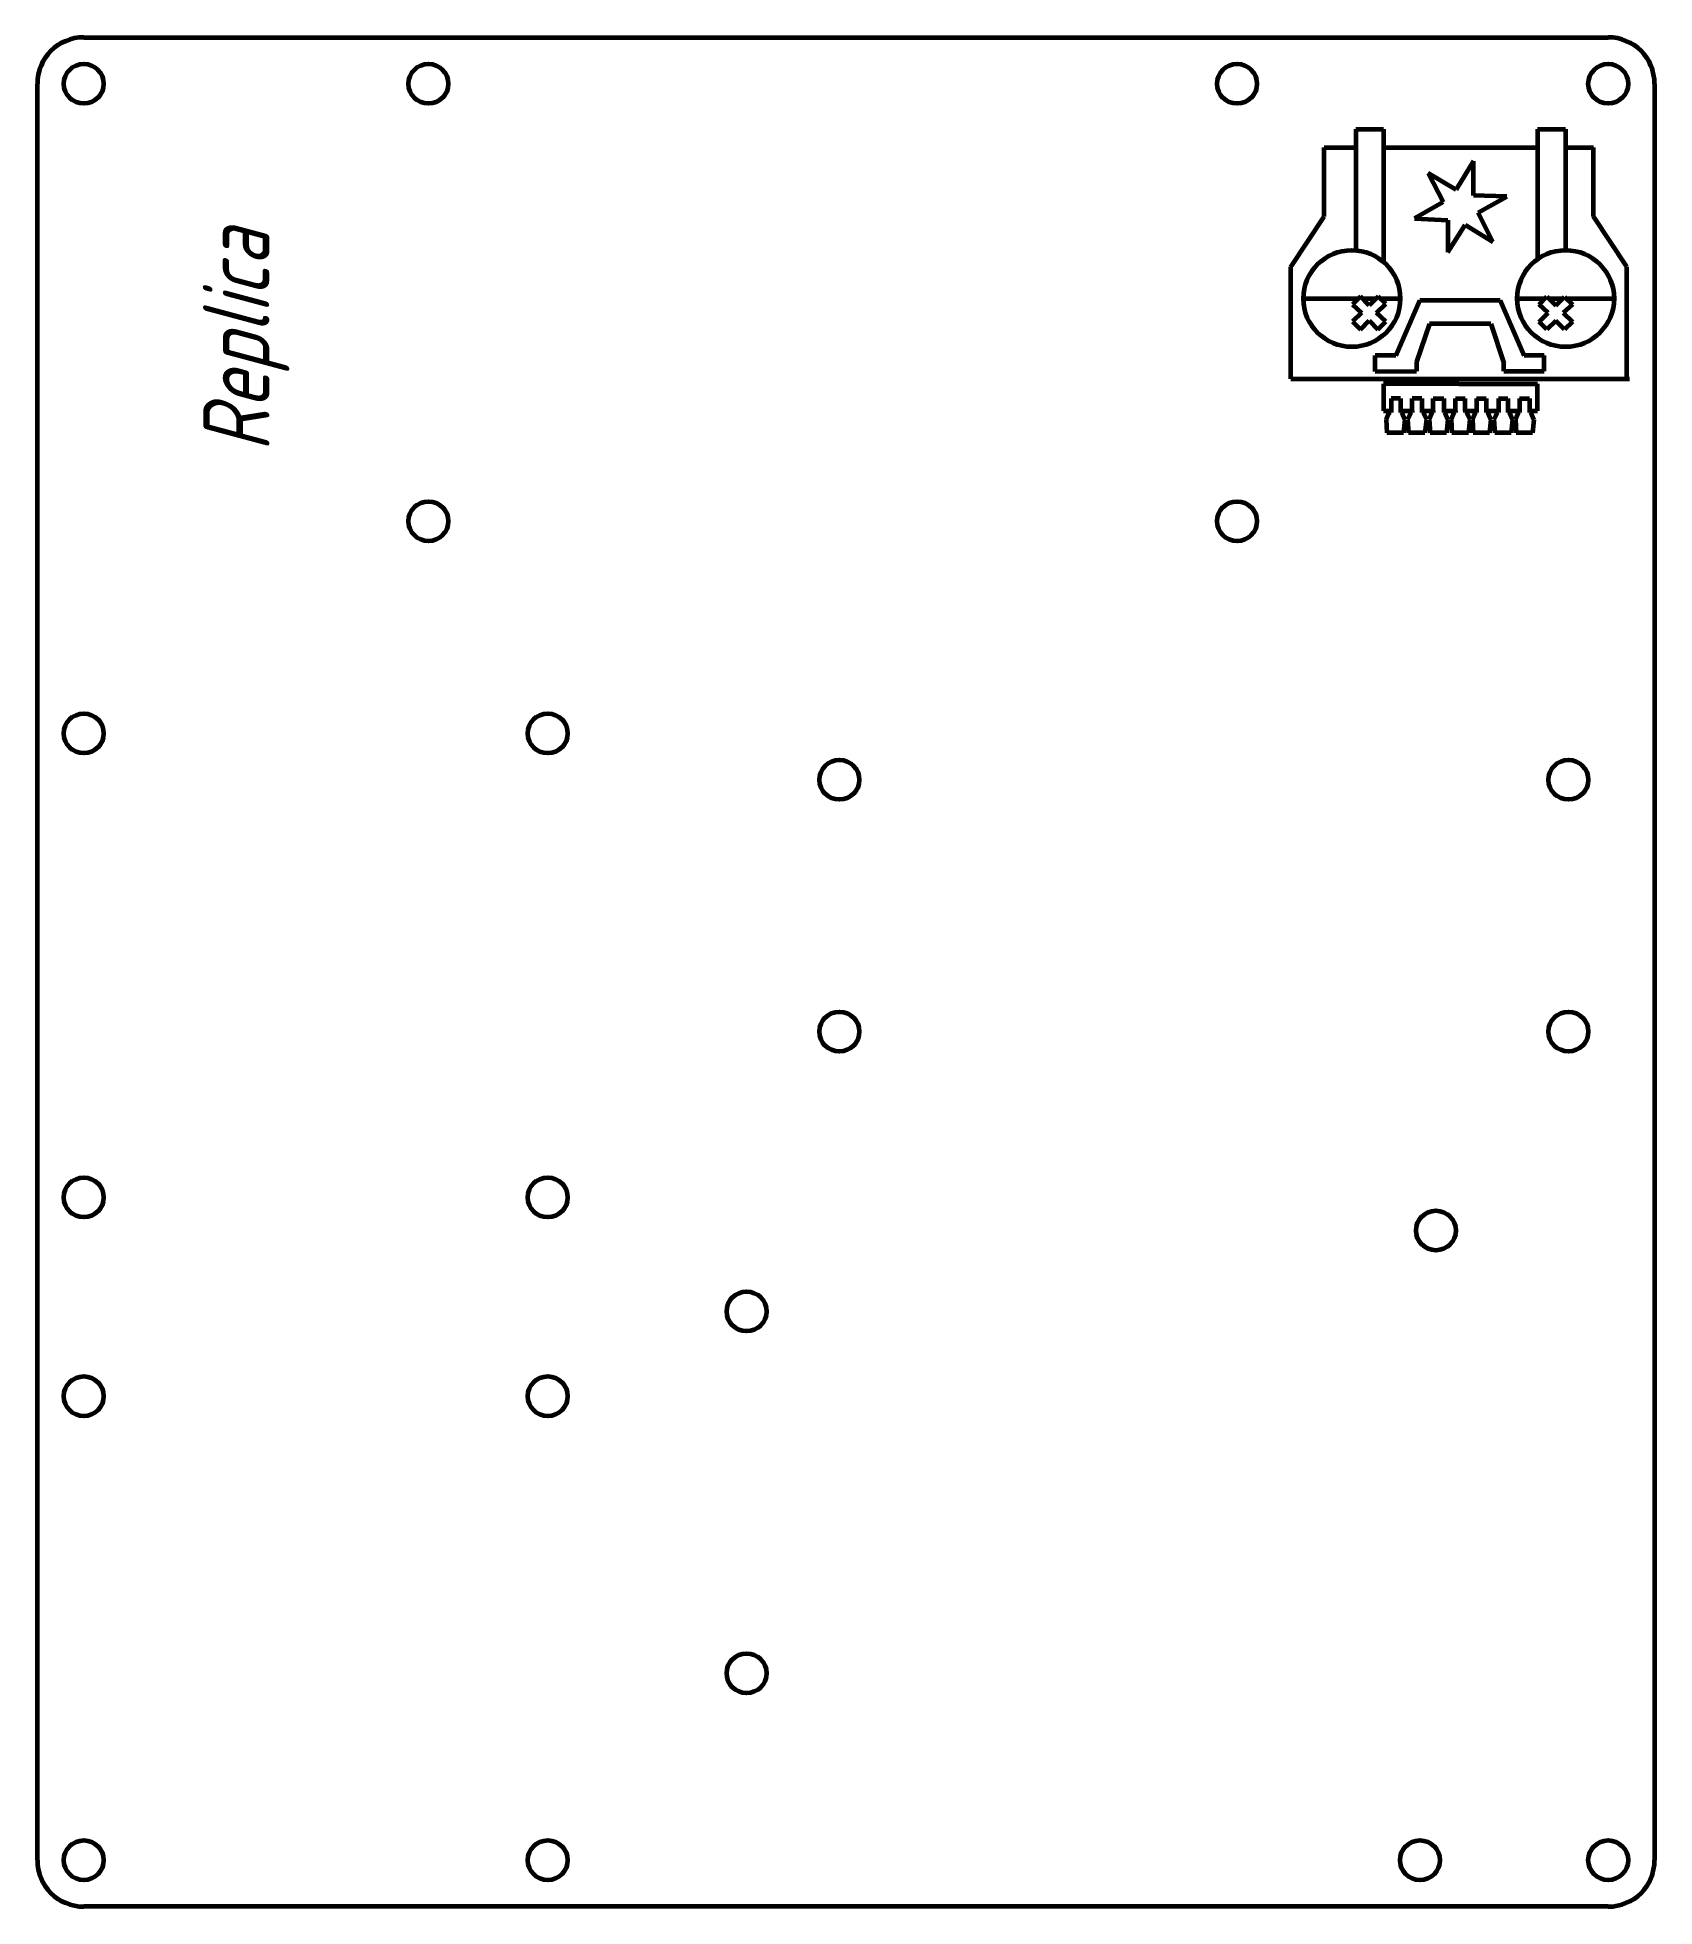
# Model space of a CAD drawing. Header units: millimetres. Extents: x -61 to 61, y -73 to 68.
import ezdxf

# ---------------------------------------------------------------- set-up
doc = ezdxf.new("R2010")
doc.units = ezdxf.units.MM
doc.linetypes.add('K5LT_BASIC', pattern=[0])
doc.styles.add('KTEXTSTYLE', font='GOST_AU.SHX', dxfattribs={"width": 0.96, "height": 5})

msp = doc.modelspace()

# ---------------------------------------------------------------- linework, layer by layer
at = {"color": 143, "linetype": 'K5LT_BASIC', "lineweight": 60, "true_color": 0x33acca}
for p, q in [((38.61, 61.42), (40.72, 61.42)), ((38.61, 61.42), (38.61, 52.32)), ((40.72, 61.42), (40.72, 51.4)), ((52.32, 61.42), (54.44, 61.42)), ((52.32, 61.42), (52.32, 51.61)), ((54.44, 61.42), (54.45, 52.29)), ((36.22, 54.83), (36.22, 60.03)), ((36.22, 60.03), (38.61, 60.03)), ((40.72, 60.03), (52.32, 60.03)), ((54.44, 60.03), (56.55, 60.03)), ((56.55, 54.83), (56.55, 60.03)), ((46.19, 56.84), (44.09, 58.09)), ((44.09, 58.09), (45.21, 55.92)), ((47.5, 59), (46.25, 56.94)), ((47.5, 56.4), (47.5, 59)), ((46.25, 56.94), (46.19, 56.84)), ((50.01, 56.34), (47.5, 56.4)), ((45.21, 55.92), (43.04, 54.67)), ((47.85, 55.12), (50.01, 56.34)), ((48.96, 52.93), (47.85, 55.12)), ((33.71, 51.03), (36.22, 54.83)), ((43.04, 54.67), (45.55, 54.56)), ((45.55, 54.56), (45.55, 52.13)), ((45.55, 52.13), (46.87, 54.19)), ((46.87, 54.19), (48.96, 52.93)), ((59.06, 51.03), (56.55, 54.83)), ((38.61, 52.32), (38.61, 52.28)), ((33.71, 50.38), (33.71, 51.03)), ((59.06, 50.38), (59.06, 51.03)), ((33.71, 42.58), (33.71, 50.38)), ((59.06, 42.58), (59.06, 50.38)), ((34.67, 48.64), (38.83, 48.64)), ((38.98, 48.8), (38.38, 48.18)), ((38.38, 48.18), (39.06, 47.55)), ((39.62, 48.11), (38.98, 48.8)), ((39.12, 48.64), (40.15, 48.64)), ((40.31, 48.8), (39.62, 48.11)), ((40.19, 47.55), (40.88, 48.23)), ((40.88, 48.23), (40.31, 48.8)), ((40.47, 48.64), (41.97, 48.64)), ((41.63, 44.34), (43.46, 48.52)), ((43.46, 48.52), (49.52, 48.52)), ((49.52, 48.52), (51.33, 44.34)), ((50.8, 48.64), (52.9, 48.64)), ((52.46, 48.19), (53.04, 48.79)), ((53.12, 47.56), (52.46, 48.19)), ((53.04, 48.79), (53.71, 48.12)), ((53.18, 48.64), (54.23, 48.64)), ((53.71, 48.12), (54.37, 48.78)), ((54.97, 48.19), (54.27, 47.55)), ((54.37, 48.78), (54.97, 48.19)), ((54.51, 48.64), (58.1, 48.64)), ((39.06, 47.55), (38.38, 46.9)), ((38.38, 46.9), (38.98, 46.31)), ((38.98, 46.31), (39.62, 46.99)), ((39.62, 46.99), (40.28, 46.31)), ((40.88, 46.9), (40.19, 47.55)), ((40.28, 46.31), (40.88, 46.9)), ((44.19, 46.74), (43.2, 43.86)), ((48.8, 46.74), (44.19, 46.74)), ((48.8, 46.74), (49.78, 43.76)), ((52.46, 46.89), (53.12, 47.56)), ((53.04, 46.3), (52.46, 46.89)), ((53.71, 46.97), (53.04, 46.3)), ((54.37, 46.3), (53.71, 46.97)), ((54.27, 47.55), (54.97, 46.89)), ((54.97, 46.89), (54.37, 46.3)), ((40.07, 43.14), (40.07, 44.34)), ((41.63, 44.34), (40.07, 44.34)), ((43.2, 43.86), (43.2, 43.15)), ((49.78, 43.15), (49.78, 43.76)), ((52.83, 44.34), (51.33, 44.34)), ((52.83, 43.15), (52.83, 44.34)), ((33.71, 42.58), (59.06, 42.58)), ((40.07, 43.14), (43.2, 43.15)), ((43.2, 42.58), (43.2, 42.56)), ((49.78, 43.15), (52.83, 43.15)), ((59.06, 42.58), (59.26, 42.58)), ((41.19, 42.21), (40.72, 42.21)), ((40.72, 42.21), (40.72, 40.18)), ((46.39, 42.21), (41.19, 42.21)), ((41.29, 41.1), (41.29, 40.18)), ((41.98, 41.1), (41.29, 41.1)), ((41.98, 41.1), (41.98, 40.18)), ((43.61, 41.1), (42.86, 41.1)), ((42.86, 40.18), (42.86, 41.1)), ((43.61, 41.1), (43.61, 40.18)), ((44.46, 41.1), (45.27, 41.1)), ((44.46, 40.18), (44.46, 41.1)), ((45.27, 41.1), (45.27, 40.18)), ((46.14, 40.18), (46.14, 41.1)), ((46.14, 41.1), (46.87, 41.1)), ((46.39, 42.21), (51.59, 42.21)), ((46.87, 40.18), (46.87, 41.1)), ((47.72, 41.1), (47.72, 40.18)), ((47.72, 41.1), (48.46, 41.1)), ((48.46, 41.1), (48.46, 40.18)), ((49.38, 41.1), (49.38, 40.18)), ((49.38, 41.1), (50.08, 41.1)), ((50.08, 41.1), (50.08, 40.18)), ((50.98, 41.1), (50.98, 40.18)), ((50.98, 41.1), (51.41, 41.1)), ((51.41, 41.1), (51.72, 41.1)), ((51.59, 42.21), (52.32, 42.21)), ((51.72, 41.1), (51.72, 40.18)), ((52.32, 40.18), (52.32, 42.21)), ((40.72, 40.18), (41.29, 40.18)), ((41.14, 40.04), (40.91, 39.51)), ((40.91, 39.51), (40.97, 38.52)), ((41.29, 40.04), (41.14, 40.04)), ((41.29, 40.18), (41.29, 40.04)), ((41.98, 40.18), (41.98, 40.04)), ((41.98, 40.18), (42.86, 40.18)), ((42.08, 40.04), (41.98, 40.04)), ((42.08, 40.04), (42.31, 39.51)), ((42.31, 39.51), (42.21, 38.52)), ((42.77, 40.04), (42.53, 39.51)), ((42.53, 39.51), (42.59, 38.52)), ((42.86, 40.04), (42.77, 40.04)), ((42.86, 40.18), (42.86, 40.04)), ((43.61, 40.18), (43.61, 40.04)), ((43.61, 40.18), (44.46, 40.18)), ((43.7, 40.04), (43.61, 40.04)), ((43.7, 40.04), (43.94, 39.51)), ((43.94, 39.51), (43.83, 38.52)), ((44.39, 40.04), (44.16, 39.51)), ((44.16, 39.51), (44.22, 38.52)), ((44.46, 40.04), (44.39, 40.04)), ((44.46, 40.18), (44.46, 40.04)), ((45.27, 40.18), (45.27, 40.04)), ((45.27, 40.18), (46.14, 40.18)), ((45.33, 40.04), (45.27, 40.04)), ((45.33, 40.04), (45.56, 39.51)), ((45.56, 39.51), (45.46, 38.52)), ((46.05, 40.04), (45.81, 39.51)), ((45.81, 39.51), (45.87, 38.52)), ((46.14, 40.04), (46.05, 40.04)), ((46.14, 40.18), (46.14, 40.04)), ((46.87, 40.18), (46.87, 40.04)), ((46.87, 40.18), (47.72, 40.18)), ((46.98, 40.04), (46.87, 40.04)), ((46.98, 40.04), (47.22, 39.51)), ((47.22, 39.51), (47.11, 38.52)), ((47.64, 40.04), (47.41, 39.51)), ((47.41, 39.51), (47.47, 38.52)), ((47.72, 40.04), (47.64, 40.04)), ((47.72, 40.18), (47.72, 40.04)), ((48.46, 40.18), (48.46, 40.04)), ((48.46, 40.18), (49.38, 40.18)), ((48.46, 40.04), (48.58, 40.04)), ((48.58, 40.04), (48.81, 39.51)), ((48.81, 39.51), (48.71, 38.52)), ((49.28, 40.04), (49.04, 39.51)), ((49.04, 39.51), (49.1, 38.52)), ((49.28, 40.04), (49.38, 40.04)), ((49.38, 40.18), (49.38, 40.04)), ((50.08, 40.18), (50.08, 40.04)), ((50.08, 40.18), (50.98, 40.18)), ((50.08, 40.04), (50.21, 40.04)), ((50.21, 40.04), (50.44, 39.51)), ((50.44, 39.51), (50.34, 38.52)), ((50.9, 40.04), (50.66, 39.51)), ((50.66, 39.51), (50.72, 38.52)), ((50.9, 40.04), (50.98, 40.04)), ((50.98, 40.18), (50.98, 40.04)), ((51.72, 40.18), (51.72, 40.04)), ((51.72, 40.18), (52.32, 40.18)), ((51.72, 40.04), (51.83, 40.04)), ((51.83, 40.04), (52.06, 39.51)), ((52.06, 39.51), (51.96, 38.52)), ((42.21, 38.52), (40.97, 38.52)), ((43.83, 38.52), (42.59, 38.52)), ((45.46, 38.52), (44.22, 38.52)), ((47.11, 38.52), (45.87, 38.52)), ((48.71, 38.52), (47.47, 38.52)), ((50.34, 38.52), (49.1, 38.52)), ((51.96, 38.52), (50.72, 38.52))]:
    msp.add_line(p, q, dxfattribs=at)
for points in [[(-57.34, 68.34), (57.66, 68.34)], [(-60.84, -69.16), (-60.84, 64.84)], [(61.16, 64.84), (61.16, -69.16)], [(57.66, -72.66), (-57.34, -72.66)]]:
    msp.add_lwpolyline(points, dxfattribs=at)
for centre, radius in [((-57.34, 64.84), 1.5), ((-31.34, 64.84), 1.5), ((29.66, 64.84), 1.5), ((57.66, 64.84), 1.5), ((38.32, 48.64), 3.65), ((54.45, 48.64), 3.65), ((-31.34, 31.84), 1.5), ((29.66, 31.84), 1.5), ((-57.34, 15.84), 1.5), ((-22.34, 15.84), 1.5), ((-0.34, 12.34), 1.5), ((54.66, 12.34), 1.5), ((-0.34, -6.66), 1.5), ((54.66, -6.66), 1.5), ((-57.34, -19.16), 1.5), ((-22.34, -19.16), 1.5), ((44.66, -21.66), 1.5), ((-7.34, -27.76), 1.5), ((-57.34, -34.16), 1.5), ((-22.34, -34.16), 1.5), ((-7.34, -55.06), 1.5), ((-57.34, -69.16), 1.5), ((-22.34, -69.16), 1.5), ((43.46, -69.16), 1.5), ((57.66, -69.16), 1.5)]:
    msp.add_circle(centre, radius, dxfattribs=at)
for centre, start, end in [((-57.34, 64.84), 90, 180), ((57.66, 64.84), 0, 90), ((-57.34, -69.16), 180, 270), ((57.66, -69.16), 270, 0)]:
    msp.add_arc(centre, 3.5, start, end, dxfattribs=at)

# ---------------------------------------------------------------- texts
at = {"color": 7, "insert": (-48.34, 37.09), "char_height": 5, "attachment_point": 1, "rotation": 90, "style": 'KTEXTSTYLE'}
msp.add_mtext('\\H3.5;\\W0.965;\\Q15;\\Q15;\\H5.00;Replica', dxfattribs=at)

doc.saveas('drawing.dxf')
